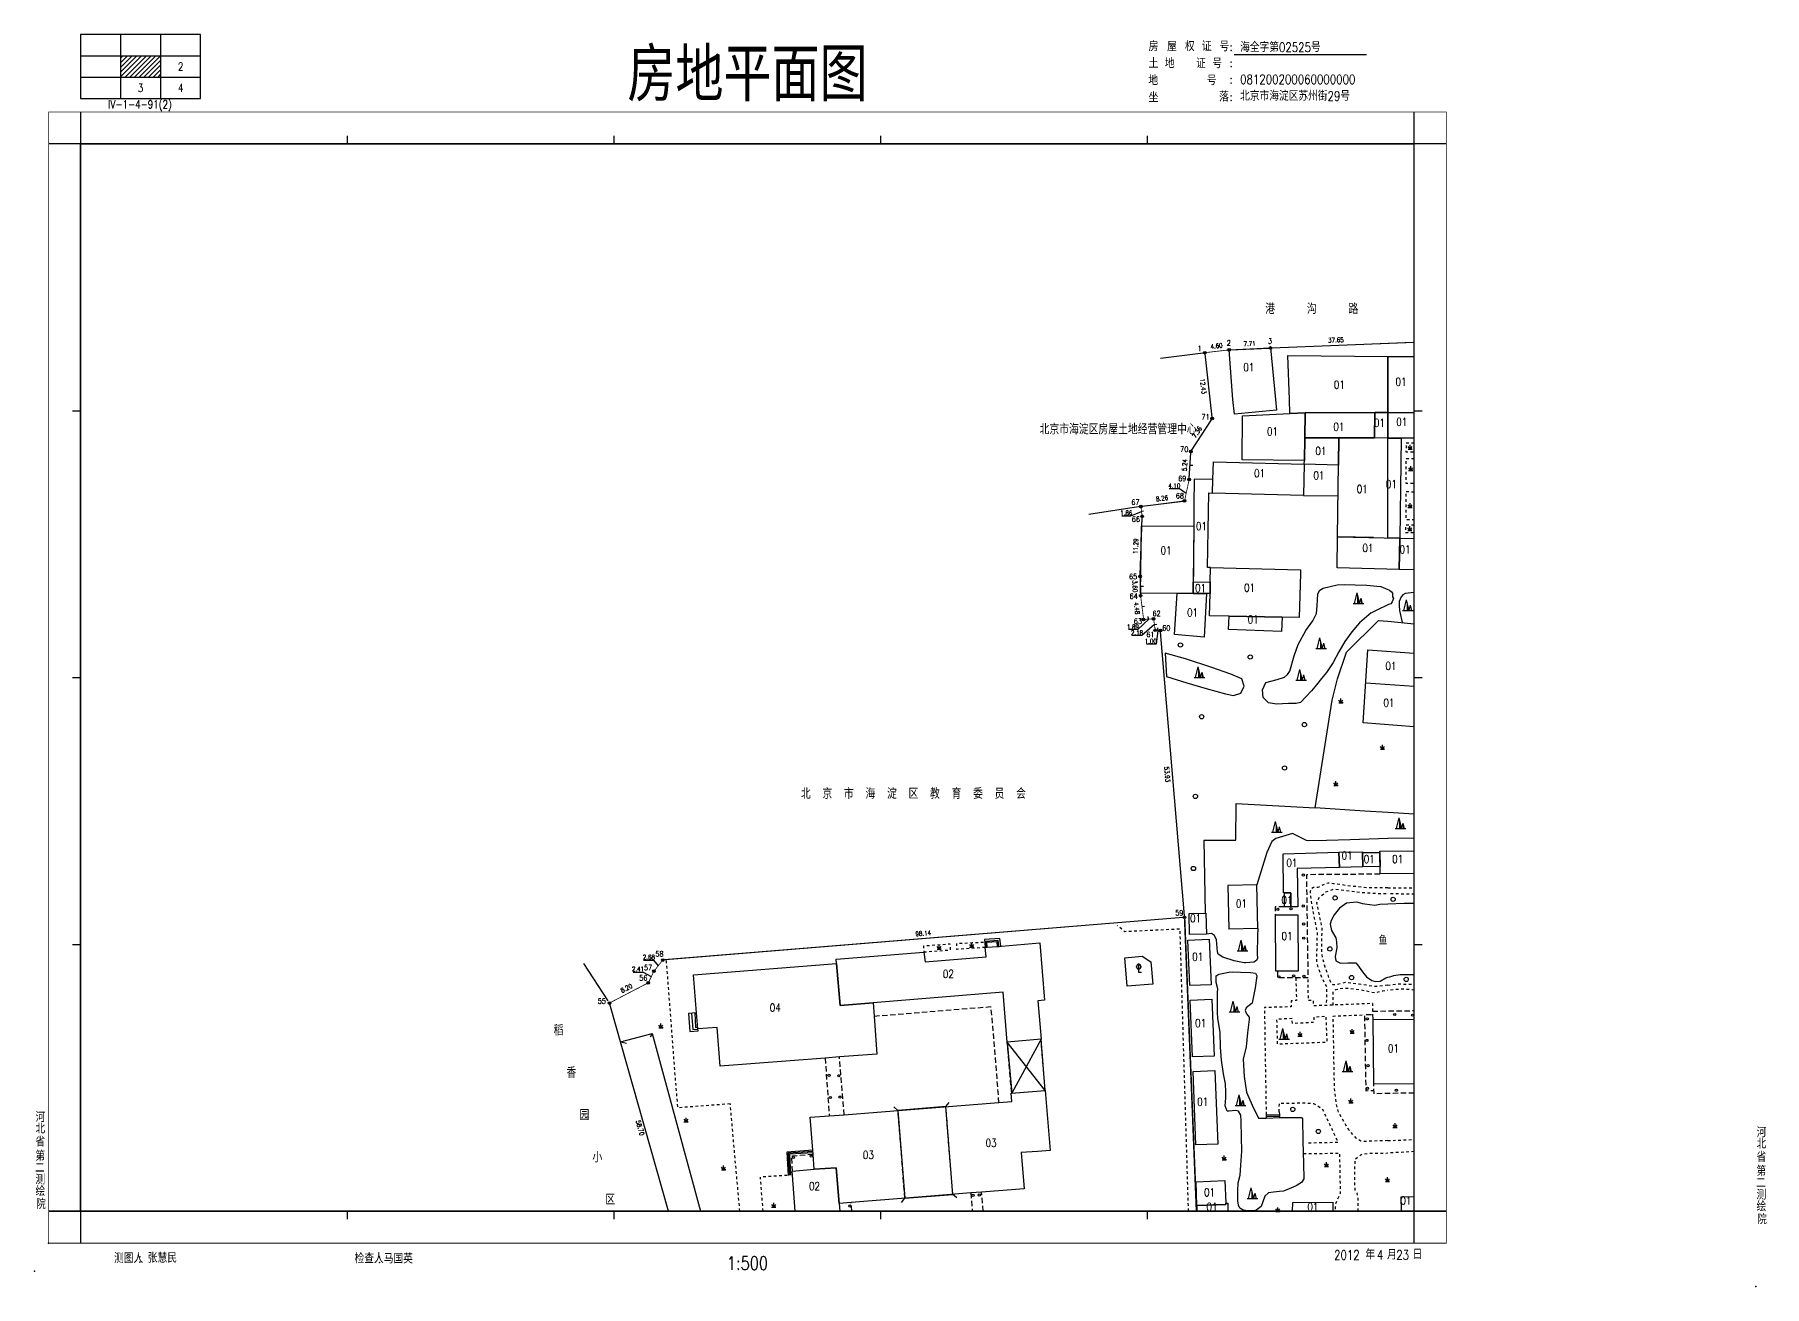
# Model space of a CAD drawing. Extents: x -9390 to -4743, y 24196 to 25839.
# Drawn here: x -7902 to -7254, y 25369 to 25839 of the extents above; entities that cross this region are included whole.
import ezdxf
from ezdxf.enums import TextEntityAlignment as Align

# ---------------------------------------------------------------- set-up
doc = ezdxf.new("R2010")
doc.units = 0
doc.header["$MEASUREMENT"] = 0
for name, pattern in [('X5', [3, 2, -1]), ('X6', [2, 1, -1]), ('X87', [7, 5, -2])]:
    doc.linetypes.add(name, pattern=pattern)
doc.layers.get('0').update_dxf_attribs({"linetype": 'CONTINUOUS'})
for name, color, linetype in [('BOUND', 7, 'CONTINUOUS'), ('DLDW', 14, 'CONTINUOUS'), ('DLSS', 5, 'CONTINUOUS'), ('JMD', 6, 'CONTINUOUS'), ('JZD', 1, 'CONTINUOUS'), ('SXSS', 5, 'CONTINUOUS'), ('TK', 7, 'CONTINUOUS'), ('YZH', 2, 'CONTINUOUS'), ('ZBTZ', 5, 'CONTINUOUS')]:
    doc.layers.add(name, color=color, linetype=linetype)
doc.styles.add('1', font='romand.shx', dxfattribs={"width": 0.8, "bigfont": 'hzfs.shx'})
doc.styles.add('HZ', font='rs', dxfattribs={"width": 0.8, "bigfont": 'hztxt'})
doc.styles.add('KHZ', font='rd.shx', dxfattribs={"width": 0.8, "bigfont": 'khz.shx'})
doc.linetypes.add('X33', pattern='A,2,[150,symbolx.shx,S=1,R=0,X=0,Y=1],1e-11', length=2)
doc.linetypes.add('X4', pattern='A,0,-1e-09,[149,symbolx.shx,S=0.15,R=0,X=0,Y=0],-1.6', length=1.6)
doc.linetypes.add('X71', pattern='A,5,[150,symbolx.shx,S=1,R=0,X=0,Y=1],5', length=10)
doc.linetypes.add('X72', pattern='A,5,[150,symbolx.shx,S=1,R=0,X=0,Y=0],5', length=10)
doc.linetypes.add('X78', pattern='A,5,[150,symbolx.shx,S=1,R=0,X=0,Y=1],5,[149,symbolx.shx,S=0.25,R=0,X=0,Y=0.5],1e-08', length=10)
doc.linetypes.add('X79', pattern='A,5,[150,symbolx.shx,S=1,R=0,X=0,Y=0],5,[149,symbolx.shx,S=0.25,R=0,X=0,Y=-0.5],1e-08', length=10)

# ---------------------------------------------------------------- blocks, each defined once
blk = doc.blocks.new('GC021')
for p, q in [((-2, 0), (2, 0)), ((-1.5, 0), (-0.5, 4)), ((0.5, 0), (-0.5, 4)), ((0.5, 0), (1, 2)), ((1.5, 0), (1, 2))]:
    blk.add_line(p, q)
for points in [[(-0.5, 4), (0.5, 0), (-0.5, 0)], [(1, 2), (1.5, 0), (1, 0)]]:
    blk.add_solid(points)
blk = doc.blocks.new('GC124')
for p, q in [((0, -0.8), (-0.75, 0.2)), ((0, -0.8), (0, 0.8)), ((0, -0.8), (0.75, 0.2)), ((-0.8, -0.8), (0.75, -0.8)), ((0.8, -0.8), (0, -0.8))]:
    blk.add_line(p, q)
blk = doc.blocks.new('GC122')
blk.add_circle((0, 0), 0.8)
blk = doc.blocks.new('GC143')
for q in [(-0.02, 3), (-0.02, 1.4), (0.73, 0), (0.98, 0)]:
    blk.add_line((-0.02, 0), q)
for centre, start, end in [((0.2, 2), 102.68147, 257.31937), ((-0.25, 2), 282.68045, 77.32039)]:
    blk.add_arc(centre, 1.03, start, end)
for p in [(-0.82, 2), (-0.02, 0), (0.78, 2)]:
    blk.add_point(p)
blk = doc.blocks.new('A$C66C8112C')
at = {"linetype": 'CONTINUOUS'}
for p, q in [((12.15, 424.15), (12.15, 0.15)), ((12.15, 424.15), (12.15, 0.15)), ((512.15, 0.15), (512.15, 424.15)), ((512.15, 0.15), (512.15, 424.15)), ((524.15, 412.15), (0.15, 412.15)), ((524.15, 412.15), (0.15, 412.15)), ((524.15, 12.15), (0.15, 12.15)), ((0.15, 12.15), (524.15, 12.15)), ((0.15, 12.15), (524.15, 12.15))]:
    blk.add_line(p, q, dxfattribs=at)
at = {"linetype": 'CONTINUOUS', "const_width": 0.3, "flags": 128}
blk.add_lwpolyline([(0.15, 0.15), (524.15, 0.15), (524.15, 424.15), (0.15, 424.15)], close=True, dxfattribs=at)
at = {"linetype": 'CONTINUOUS', "flags": 128}
for points in [[(112.15, 412.15), (112.15, 415.15)], [(212.15, 412.15), (212.15, 415.15)], [(312.15, 412.15), (312.15, 415.15)], [(412.15, 412.15), (412.15, 415.15)], [(9.15, 312.15), (12.15, 312.15)], [(512.15, 312.15), (515.15, 312.15)], [(9.15, 212.15), (12.15, 212.15)], [(512.15, 212.15), (515.15, 212.15)], [(9.15, 112.15), (12.15, 112.15)], [(512.15, 112.15), (515.15, 112.15)], [(112.15, 9.15), (112.15, 12.15)], [(212.15, 9.15), (212.15, 12.15)], [(312.15, 9.15), (312.15, 12.15)], [(412.15, 9.15), (412.15, 12.15)]]:
    blk.add_lwpolyline(points, dxfattribs=at)

msp = doc.modelspace()

# ---------------------------------------------------------------- linework, layer by layer
at = {"linetype": 'CONTINUOUS', "flags": 128}
for points in [[(-7468.19, 25677.11), (-7469.17, 25677.11)], [(-7487.43, 25659.89), (-7486.65, 25660.02)], [(-7487.9, 25631.87), (-7486.67, 25631.87)], [(-7487.26, 25624.24), (-7486.31, 25624.35)], [(-7484.85, 25619.54), (-7484.89, 25620.44)], [(-7482.6, 25617.52), (-7481.7, 25617.63)], [(-7481.29, 25615.2), (-7481.29, 25616.25)]]:
    msp.add_lwpolyline(points, dxfattribs=at)
at = {"linetype": 'X87', "const_width": 0.6}
msp.add_lwpolyline([(-7466.84, 25397.57), (-7471.28, 25507.21)], dxfattribs=at)
at = {"layer": 'BOUND', "linetype": 'CONTINUOUS', "flags": 128}
for points in [[(-7523.59, 25442.86), (-7525.08, 25462.04), (-7537.8, 25460.95), (-7536.12, 25441.83)], [(-7558.2, 25403.84), (-7560.8, 25436.77), (-7578.74, 25435.36), (-7576.15, 25402.39)]]:
    msp.add_lwpolyline(points, close=True, dxfattribs=at)
at = {"layer": 'DLDW', "linetype": 'X4'}
for p, q in [((-7430.86, 25539.13), (-7437.13, 25537.19)), ((-7425.62, 25536.5), (-7430.86, 25539.13)), ((-7440.43, 25531.97), (-7444.24, 25519.93)), ((-7438.55, 25536.09), (-7440.43, 25531.97)), ((-7437.13, 25537.19), (-7438.55, 25536.09)), ((-7424.84, 25536.34), (-7425.62, 25536.5)), ((-7418.15, 25536.53), (-7424.84, 25536.34)), ((-7409.17, 25536.75), (-7418.15, 25536.53)), ((-7395.16, 25537.19), (-7409.17, 25536.75)), ((-7394.98, 25537.2), (-7395.16, 25537.19)), ((-7385.17, 25537.43), (-7394.98, 25537.2)), ((-7461.22, 25501.68), (-7463.06, 25501.44)), ((-7460.03, 25500.92), (-7461.22, 25501.68)), ((-7459.27, 25499.33), (-7460.03, 25500.92)), ((-7459.15, 25497.76), (-7459.27, 25499.33)), ((-7444.02, 25500.83), (-7444.05, 25494.06)), ((-7443.82, 25503.53), (-7444.02, 25500.83)), ((-7458.99, 25494.75), (-7459.15, 25497.76)), ((-7458.67, 25493.93), (-7458.99, 25494.75)), ((-7456.91, 25492.75), (-7458.67, 25493.93)), ((-7452.7, 25491.38), (-7456.91, 25492.75)), ((-7443.99, 25492.41), (-7444.31, 25491.52)), ((-7444.05, 25494.06), (-7443.99, 25492.41)), ((-7449, 25490.65), (-7452.7, 25491.38)), ((-7448.28, 25490.65), (-7449, 25490.65)), ((-7445.29, 25490.88), (-7448.28, 25490.65)), ((-7444.31, 25491.52), (-7445.29, 25490.88))]:
    msp.add_line(p, q, dxfattribs=at)
at = {"layer": 'DLDW', "linetype": 'X4', "flags": 128}
for points in [[(-7401.3, 25621.89), (-7405.68, 25618.1), (-7408.61, 25614.75), (-7411.28, 25611.08), (-7413.51, 25607.22), (-7415.62, 25603.23), (-7418.11, 25599.5), (-7420.01, 25597.16), (-7421.86, 25594.88), (-7423.77, 25592.54), (-7425.81, 25590.33), (-7427.9, 25588.24), (-7429.43, 25587.87), (-7432.4, 25587.88), (-7436.89, 25587.59), (-7439.8, 25588.04), (-7441.88, 25590.08), (-7442.12, 25593), (-7440.84, 25595.73), (-7436.53, 25596.85), (-7433.81, 25597.66), (-7432.66, 25598.74), (-7431.9, 25600), (-7430.16, 25605.71), (-7428.75, 25609.96), (-7425.81, 25615.27), (-7423.2, 25618.88), (-7421.86, 25621.54), (-7421.53, 25624.52), (-7421.32, 25628.96), (-7420.62, 25630.29), (-7419.28, 25631.05), (-7414.09, 25632.3), (-7411.16, 25632.48), (-7407.38, 25632.39), (-7402.96, 25632.18), (-7399.2, 25631.8), (-7397.71, 25631.65), (-7395.16, 25630.63), (-7394.48, 25630.36), (-7393.73, 25629.72), (-7393.41, 25629.15), (-7393.41, 25628.39), (-7393.29, 25627.82), (-7393.03, 25627.25), (-7393.48, 25625.91), (-7393.92, 25625.15), (-7394.88, 25624.92), (-7395.16, 25624.78), (-7399.24, 25622.84), (-7401.23, 25621.89)], [(-7385.17, 25629.41), (-7388.54, 25629.08), (-7389.42, 25628.64), (-7390.12, 25627.81), (-7390.82, 25626.04), (-7390.89, 25624.58), (-7390.76, 25622.74), (-7389.71, 25618.18)], [(-7464.03, 25536.61), (-7452.07, 25536.64), (-7452, 25550.33), (-7422.34, 25548.74), (-7416.01, 25589.08), (-7414.01, 25597.07), (-7410.6, 25607.15), (-7398.65, 25619.02), (-7395.16, 25618.69), (-7385.17, 25617.75)], [(-7464.03, 25536.61), (-7463.53, 25509.31)], [(-7435.61, 25432.64), (-7427.51, 25432.73), (-7427.07, 25432.22), (-7426.92, 25423.78), (-7426.68, 25415.48), (-7426.54, 25409.75), (-7427.52, 25408.31), (-7429.47, 25407.03), (-7432.13, 25405.9), (-7434.25, 25405.11), (-7435.77, 25404.93), (-7437.96, 25404.66), (-7439.79, 25404.47), (-7441.19, 25403.14), (-7441.96, 25401.06), (-7442.6, 25399.28), (-7444.64, 25397.83), (-7447.42, 25397.72), (-7449.38, 25397.98), (-7450.58, 25398.74), (-7451.08, 25399.76), (-7451.39, 25401.41), (-7451.29, 25405.14), (-7451.15, 25408.18), (-7450.51, 25411.08), (-7450.19, 25414.8), (-7449.89, 25420.09), (-7450.01, 25425.34), (-7450.11, 25431.31), (-7450.21, 25433.6), (-7451.04, 25435.05), (-7451.61, 25435.12), (-7452.39, 25435.25), (-7454.58, 25435.07), (-7455.37, 25435.03), (-7456.09, 25437.11), (-7455.82, 25440.09), (-7455.85, 25442.35), (-7455.97, 25445.34), (-7456.67, 25449.04), (-7457.45, 25454.21), (-7457.88, 25459.08), (-7457.9, 25464.7), (-7458.85, 25469.81), (-7459.01, 25472.07), (-7459.01, 25475.84), (-7458.9, 25479.56), (-7458.79, 25480.92), (-7459.41, 25483.27), (-7459.4, 25485.74), (-7458.41, 25486.4), (-7454.71, 25487.18), (-7453.26, 25487.24), (-7450.28, 25487.16), (-7446.57, 25487.07), (-7444.65, 25486.76), (-7444.2, 25485.72), (-7444.86, 25481.27), (-7445.72, 25476.9), (-7445.97, 25475.47), (-7448.26, 25473.76), (-7448.58, 25472.75), (-7448.14, 25471.48), (-7447.14, 25470.33), (-7447.08, 25469.38), (-7447.67, 25464.37), (-7448.25, 25459.14), (-7449.36, 25454.6), (-7448.95, 25448.06), (-7448.09, 25442.15), (-7446.02, 25437.29), (-7443.58, 25432.42), (-7440.67, 25432.47)]]:
    msp.add_lwpolyline(points, dxfattribs=at)
msp.add_lwpolyline([(-7478.03, 25597.99), (-7470.39, 25595.61), (-7463.25, 25593.48), (-7455.92, 25591.42), (-7453.01, 25590.9), (-7450.22, 25591.77), (-7448.95, 25594.3), (-7449.82, 25597.04), (-7453.92, 25598.83), (-7461.06, 25601.4), (-7470.91, 25604.62), (-7478.56, 25606.75)], close=True, dxfattribs=at)
at = {"layer": 'DLDW', "linetype": 'X4'}
msp.add_lwpolyline([(-7385.17, 25546.42), (-7395.16, 25547), (-7403.66, 25547.51), (-7422.34, 25548.74)], dxfattribs=at)
at = {"layer": 'DLSS', "linetype": 'X6', "flags": 128}
for points in [[(-7385.17, 25685.43), (-7388.23, 25685.45), (-7388.3, 25682.15), (-7385.17, 25682.17)], [(-7385.17, 25679.61), (-7388.3, 25679.61), (-7388.32, 25670.47), (-7385.17, 25670.45)], [(-7385.17, 25667.09), (-7388.39, 25667.17), (-7388.41, 25656.82), (-7385.17, 25656.79)], [(-7385.17, 25654.66), (-7388.42, 25654.66), (-7388.56, 25651.99), (-7385.17, 25651.99)], [(-7395.16, 25518.78), (-7397.61, 25518.8), (-7402.55, 25518.69), (-7408.49, 25519.35), (-7412.48, 25519.88), (-7415.45, 25520.27), (-7417.41, 25520.53), (-7418.36, 25520.28), (-7420.13, 25519.47), (-7421.34, 25518.9), (-7422.98, 25518.85), (-7423.87, 25518.47), (-7424.19, 25517.33), (-7424.08, 25515.55), (-7423.34, 25510.6), (-7422.17, 25504.75), (-7421.61, 25501.96), (-7421.77, 25495.8), (-7421.85, 25491.04), (-7421.23, 25488.88), (-7420.11, 25485.64), (-7418.04, 25481.56), (-7418.19, 25474.68)], [(-7395.16, 25482.31), (-7399.94, 25481.74), (-7400.89, 25481.87), (-7405.82, 25482.65), (-7408.79, 25483.05), (-7411.13, 25483.25), (-7413.98, 25482.5), (-7415.63, 25482.44), (-7416.2, 25482.7), (-7417.07, 25484.86), (-7418.76, 25489.57), (-7419.57, 25492.43), (-7419.87, 25494.46), (-7419.86, 25498.39), (-7419.7, 25503.66), (-7420.69, 25508.3), (-7421.75, 25513.19), (-7421.49, 25514.08), (-7420.6, 25515.34), (-7418.31, 25517.24), (-7415.08, 25518.37), (-7411.09, 25517.84), (-7405.21, 25517.05), (-7399.2, 25516.71), (-7395.16, 25516.57)], [(-7395.16, 25518.78), (-7385.17, 25518.72)], [(-7385.17, 25516.3), (-7385.22, 25516.33), (-7393.35, 25516.51), (-7395.16, 25516.57)], [(-7469.82, 25397.57), (-7472.99, 25503.29), (-7493.67, 25502.31), (-7496.6, 25504.7)], [(-7569.02, 25494.73), (-7559.02, 25495.51), (-7559.14, 25497.67), (-7569.2, 25496.89), (-7569.02, 25494.67)], [(-7546.04, 25496.41), (-7556.68, 25495.69), (-7556.73, 25497.91), (-7550.97, 25498.21), (-7546.25, 25498.43)], [(-7665.67, 25491.47), (-7664.12, 25471.53), (-7662.7, 25452.54), (-7661.39, 25436.41), (-7641.63, 25437.91)], [(-7429.6, 25484.92), (-7429.33, 25476.49), (-7431.29, 25476.42), (-7431.36, 25474.13), (-7438.58, 25473.97), (-7441.36, 25473.92), (-7441.17, 25460.72), (-7440.87, 25443.71), (-7440.73, 25434.82)], [(-7400.68, 25472.54), (-7400.73, 25475.4), (-7406.55, 25475.17), (-7415.08, 25474.84), (-7420.05, 25474.62), (-7422.94, 25474.54), (-7422.93, 25476.57), (-7424.89, 25476.5), (-7424.93, 25483.05), (-7424.92, 25485.09)], [(-7415.59, 25474.82), (-7415.64, 25479.78), (-7414.56, 25480.6), (-7411.65, 25481.28), (-7409.62, 25481.08), (-7405.64, 25480.62), (-7399.82, 25479.45), (-7396.97, 25480.2), (-7395.16, 25480.35)], [(-7395.16, 25482.31), (-7391.43, 25482.76), (-7388.46, 25482.69), (-7385.17, 25482.58)], [(-7385.17, 25480.36), (-7385.93, 25480.53), (-7386.88, 25480.59), (-7389.85, 25480.79), (-7395.16, 25480.35)], [(-7431.02, 25469.75), (-7436.78, 25469.5), (-7436.66, 25464.25), (-7436.55, 25460.25), (-7430.54, 25460.48), (-7422.57, 25460.77), (-7417.82, 25461), (-7418.05, 25466.2), (-7418.22, 25470.58), (-7422.9, 25470.22), (-7422.85, 25468.32), (-7426.9, 25468.08), (-7430.88, 25467.91), (-7431.02, 25469.75)], [(-7395.16, 25424.03), (-7401.29, 25423.8), (-7404.26, 25423.68), (-7405.28, 25423.81), (-7406.92, 25424.9), (-7409.56, 25427.83), (-7410.63, 25429.42), (-7413.64, 25434.7), (-7414.32, 25437.56), (-7415.05, 25443.53), (-7415.22, 25449.5), (-7415.36, 25458.51), (-7415.58, 25470.72), (-7409.86, 25470.93), (-7403.85, 25471.16)], [(-7638.03, 25397.57), (-7641.63, 25437.91)], [(-7435.79, 25434.8), (-7435.77, 25438.1), (-7425.96, 25438.12), (-7422.99, 25437.98), (-7419.71, 25436), (-7417.14, 25430.53), (-7413.76, 25423.34), (-7414.77, 25423.28), (-7419.77, 25423.18), (-7425.78, 25423.01)], [(-7395.16, 25424.03), (-7385.34, 25424.41), (-7385.17, 25424.44)], [(-7426.75, 25419.14), (-7418.84, 25419.24), (-7413.21, 25419.34), (-7413.11, 25412.93), (-7412.96, 25404.23), (-7414.82, 25400.18), (-7414.83, 25397.57)], [(-7406.16, 25397.57), (-7406.16, 25397.67), (-7406.2, 25402.49), (-7406.63, 25404.33), (-7407.39, 25405.41), (-7407.49, 25411.38), (-7407.33, 25417.16), (-7404.79, 25418.99), (-7401.88, 25419.29), (-7397.87, 25419.31), (-7395.16, 25419.38)], [(-7385.17, 25419.9), (-7388.96, 25419.65), (-7395.16, 25419.38)], [(-7620.31, 25410.96), (-7630.29, 25410.37)], [(-7629.31, 25397.57), (-7630.29, 25410.37)]]:
    msp.add_lwpolyline(points, dxfattribs=at)
at = {"layer": 'JMD', "linetype": 'CONTINUOUS'}
for p, q in [((-7413.64, 25677.68), (-7413.51, 25687.39)), ((-7413.51, 25687.39), (-7400.04, 25687.39)), ((-7414.01, 25650.32), (-7413.64, 25677.68)), ((-7400.47, 25650.01), (-7414.01, 25650.32)), ((-7404.4, 25580.59), (-7402.55, 25608)), ((-7402.55, 25608), (-7385.17, 25606.77)), ((-7403.38, 25595.62), (-7385.17, 25594.33)), ((-7385.17, 25579.07), (-7404.4, 25580.59)), ((-7444.24, 25519.93), (-7455.13, 25519.65)), ((-7455.13, 25519.65), (-7454.71, 25503.25)), ((-7443.82, 25503.53), (-7444.24, 25519.93)), ((-7469.6, 25509.15), (-7463.28, 25509.32)), ((-7469.39, 25501.28), (-7469.6, 25509.15)), ((-7463.28, 25509.32), (-7463.06, 25501.44)), ((-7437.27, 25508.63), (-7436.64, 25508.62)), ((-7437.06, 25487.55), (-7437.27, 25508.63)), ((-7436.64, 25508.62), (-7428.85, 25508.65)), ((-7428.85, 25508.65), (-7428.7, 25487.58)), ((-7463.06, 25501.44), (-7469.39, 25501.28)), ((-7443.82, 25503.53), (-7454.71, 25503.25)), ((-7436.42, 25487.55), (-7437.06, 25487.55)), ((-7428.7, 25487.58), (-7436.42, 25487.55)), ((-7682.77, 25461.07), (-7680.5, 25460.51)), ((-7670.87, 25464.19), (-7671.67, 25462.81))]:
    msp.add_line(p, q, dxfattribs=at)
for points in [[(-7437.23, 25701.78), (-7436.81, 25697.78), (-7452.63, 25696.33), (-7453.17, 25701.78), (-7454.53, 25720.4), (-7454.53, 25720.4), (-7439.14, 25721.1)], [(-7426.06, 25696.84), (-7431.79, 25696.56), (-7431.99, 25701.78), (-7432.61, 25718.31), (-7395.16, 25717.96), (-7395.16, 25701.78), (-7395.16, 25696.88), (-7399.99, 25696.91)], [(-7449.74, 25679.24), (-7449.54, 25695.68), (-7431.79, 25696.56), (-7426.06, 25696.84), (-7426.23, 25687.38), (-7426.4, 25678.88)], [(-7426.06, 25696.84), (-7399.99, 25696.91), (-7400.04, 25687.39), (-7413.51, 25687.39), (-7426.23, 25687.38)], [(-7400.04, 25687.39), (-7399.99, 25696.91), (-7395.16, 25696.88), (-7395.16, 25687.35)], [(-7426.47, 25677.55), (-7426.4, 25678.88), (-7426.23, 25687.38), (-7413.51, 25687.39), (-7413.65, 25677.24)], [(-7395.16, 25649.88), (-7395.16, 25687.35), (-7390.06, 25687.31), (-7390.65, 25649.78)], [(-7460.81, 25666.75), (-7460.66, 25671.8), (-7460.5, 25678.4), (-7426.47, 25677.55), (-7426.71, 25665.87)], [(-7462.2, 25666.79), (-7460.81, 25666.75), (-7460.66, 25671.8), (-7467.68, 25671.89), (-7467.79, 25662.24), (-7467.89, 25654.5), (-7468.05, 25633.3), (-7461.67, 25633.4), (-7461.58, 25638.79), (-7462.72, 25638.86)], [(-7414.12, 25638.65), (-7414.12, 25638.65), (-7414.01, 25650.32), (-7390.65, 25649.78), (-7390.8, 25638.1)], [(-7461.98, 25620.77), (-7461.75, 25629.02), (-7461.67, 25633.4), (-7461.58, 25638.79), (-7427.79, 25638.01), (-7427.86, 25636.61), (-7428.32, 25620.05), (-7434.71, 25620.2), (-7454.58, 25620.61)], [(-7474.13, 25629.15), (-7468.08, 25629.11), (-7463.06, 25629.04), (-7463.98, 25612.69), (-7475.13, 25613.76)], [(-7468.05, 25633.3), (-7461.67, 25633.4), (-7461.75, 25629.02), (-7468.08, 25629.11)], [(-7454.86, 25615.53), (-7454.58, 25620.61), (-7434.71, 25620.2), (-7434.93, 25614.81)], [(-7434.31, 25531.53), (-7413.43, 25532.13), (-7413.2, 25526.36), (-7429.15, 25526.04), (-7428.9, 25511.64), (-7431.5, 25511.63), (-7431.52, 25516.94), (-7433.88, 25516.93), (-7434.26, 25516.93)], [(-7413.43, 25532.13), (-7404.57, 25532.28), (-7404.56, 25531.97), (-7404.47, 25526.57), (-7413.2, 25526.36)], [(-7404.56, 25531.97), (-7398.05, 25532), (-7397.99, 25526.74), (-7404.47, 25526.57)], [(-7433.9, 25511.62), (-7433.88, 25516.93), (-7431.52, 25516.94), (-7431.5, 25511.63)], [(-7470.09, 25499.18), (-7462.12, 25499.53), (-7461.38, 25482.45), (-7469.35, 25482.11)], [(-7601.94, 25492.08), (-7569.02, 25494.67), (-7568.6, 25490.98), (-7545.74, 25492.85), (-7546.04, 25496.41), (-7545.28, 25496.47), (-7541.55, 25496.77), (-7540.79, 25496.83), (-7539.9, 25496.89), (-7525.6, 25498.09), (-7523.8, 25476.63), (-7526.27, 25476.39), (-7525.08, 25462.04), (-7537.8, 25460.95), (-7539.29, 25479.68), (-7588.1, 25475.71), (-7600.44, 25474.68), (-7601.82, 25490.43)], [(-7655.44, 25486.16), (-7601.82, 25490.43), (-7600.44, 25474.68), (-7588.1, 25475.71), (-7587.68, 25470.69), (-7586.61, 25456.4), (-7588.41, 25456.27), (-7600.67, 25455.38), (-7606.05, 25454.96), (-7645.36, 25451.96), (-7646.55, 25466.37), (-7653.77, 25465.96), (-7654.25, 25471.93)], [(-7469.19, 25476.71), (-7461.09, 25477.06), (-7460.24, 25455.72), (-7468.28, 25455.38)], [(-7468.05, 25449.92), (-7459.95, 25450.26), (-7458.88, 25422.71), (-7467.05, 25422.49)], [(-7611.66, 25432.76), (-7604.51, 25433.3), (-7598.94, 25433.72), (-7586.56, 25434.71), (-7540.95, 25438.36), (-7536.01, 25438.72), (-7536.25, 25441.77), (-7523.59, 25442.86), (-7521.67, 25420.31), (-7526.42, 25419.95), (-7532.56, 25419.54), (-7531.49, 25405.95), (-7547.38, 25404.68), (-7551.43, 25404.38), (-7560.42, 25403.66), (-7574.35, 25402.54), (-7596.32, 25400.77), (-7600.81, 25400.4), (-7601.95, 25413.87), (-7610.18, 25413.27), (-7610.53, 25418.79), (-7610.59, 25419.49), (-7610.65, 25419.94), (-7610.71, 25420.44)], [(-7466.91, 25408.53), (-7456.23, 25409.12), (-7455.83, 25400.58), (-7455.83, 25400.1), (-7466.65, 25399.64)]]:
    msp.add_lwpolyline(points, close=True, dxfattribs=at)
for points in [[(-7385.17, 25696.83), (-7395.16, 25696.88), (-7395.16, 25701.78), (-7395.16, 25717.96), (-7385.17, 25717.87)], [(-7395.16, 25687.35), (-7395.16, 25696.88), (-7385.17, 25696.83)], [(-7385.17, 25687.27), (-7390.06, 25687.31), (-7395.16, 25687.35)], [(-7390.8, 25638.1), (-7390.65, 25649.78), (-7385.17, 25649.74)], [(-7385.17, 25638), (-7390.8, 25638.1)], [(-7397.97, 25524.04), (-7398.05, 25532.51), (-7385.17, 25532.69)], [(-7385.17, 25524.19), (-7397.97, 25524.04)], [(-7400.37, 25445.11), (-7400.63, 25469.43), (-7385.17, 25469.52)], [(-7385.17, 25445.25), (-7400.37, 25445.11)], [(-7617.27, 25397.57), (-7618.29, 25411.12), (-7618.41, 25412.54), (-7610.18, 25413.27), (-7601.95, 25413.87), (-7600.81, 25400.4), (-7600.57, 25397.57)], [(-7389.93, 25397.57), (-7390.08, 25402.9), (-7385.17, 25403.08)], [(-7466.65, 25399.64), (-7455.83, 25400.1), (-7455.83, 25400.58), (-7455.13, 25400.6), (-7455.03, 25397.57)], [(-7466.57, 25397.57), (-7466.64, 25399.52), (-7466.65, 25399.64)], [(-7430.78, 25397.57), (-7430.76, 25400.88), (-7415.7, 25400.94), (-7415.69, 25397.57)]]:
    msp.add_lwpolyline(points, dxfattribs=at)
at = {"layer": 'JMD', "linetype": 'CONTINUOUS', "flags": 128}
for points in [[(-7426.71, 25665.87), (-7413.8, 25665.7)], [(-7682.77, 25461.07), (-7670.87, 25464.19), (-7652.78, 25397.57)], [(-7664.74, 25397.57), (-7682.77, 25461.07)]]:
    msp.add_lwpolyline(points, dxfattribs=at)
msp.add_lwpolyline([(-7487.43, 25654.29), (-7467.89, 25654.5), (-7468.08, 25629.11), (-7487.87, 25629.25)], close=True, dxfattribs=at)
at = {"layer": 'JZD', "linetype": 'CONTINUOUS', "flags": 128}
for points in [[(-7464.29, 25719.21), (-7480.29, 25717.15)], [(-7477.11, 25668.41), (-7473.2, 25668.41), (-7470.76, 25666.69)], [(-7488.61, 25661.6), (-7507.2, 25658.71)], [(-7494.82, 25658.21), (-7491.44, 25658.21), (-7487.45, 25659.83)], [(-7484.73, 25619.47), (-7488.8, 25615.56), (-7492.28, 25615.56)], [(-7482.63, 25617.42), (-7487.26, 25613.35), (-7491.11, 25613.35)], [(-7481.31, 25615.2), (-7481.98, 25610.09), (-7485.57, 25610.09)], [(-7687.44, 25476.38), (-7696.54, 25490.35)], [(-7678.05, 25487.17), (-7674.29, 25487.17), (-7671.21, 25485.48)], [(-7674.19, 25491.66), (-7670.43, 25491.66), (-7668.6, 25489.55)]]:
    msp.add_lwpolyline(points, dxfattribs=at)
at = {"layer": 'JZD', "linetype": 'X87', "const_width": 0.3, "flags": 128}
for points in [[(-7463.17, 25719.41), (-7455.03, 25720.34)], [(-7471.19, 25664.3), (-7469.68, 25671.35)], [(-7686.45, 25475.82), (-7672.79, 25482.94)]]:
    msp.add_lwpolyline(points, dxfattribs=at)
at = {"layer": 'JZD', "linetype": 'CONTINUOUS', "const_width": 0.3, "flags": 128}
for points in [[(-7454.03, 25720.42), (-7439.64, 25721.08)], [(-7438.64, 25721.12), (-7385.17, 25723.28)], [(-7460.98, 25695.15), (-7463.62, 25718.86)], [(-7468.69, 25682.73), (-7461.2, 25694.23)], [(-7469.55, 25672.34), (-7468.99, 25681.81)], [(-7487.27, 25658.52), (-7487.61, 25661.21)], [(-7487.18, 25661.77), (-7471.79, 25663.75)], [(-7487.98, 25635.95), (-7487.22, 25657.52)], [(-7487.79, 25628.76), (-7487.99, 25634.95)], [(-7486.72, 25619.86), (-7487.71, 25627.76)], [(-7483.39, 25619.57), (-7486.16, 25619.39)], [(-7482.38, 25615.78), (-7482.82, 25619.1)], [(-7480.82, 25615.22), (-7481.82, 25615.26)], [(-7471.34, 25508.21), (-7480.28, 25614.7)], [(-7666.42, 25491.75), (-7471.8, 25507.67)], [(-7672.12, 25483.62), (-7670.44, 25487.04)], [(-7669.91, 25487.89), (-7667.23, 25491.32)], [(-7664.74, 25397.57), (-7686.75, 25475.1)]]:
    msp.add_lwpolyline(points, dxfattribs=at)
at = {"layer": 'JZD', "linetype": 'X72', "flags": 128}
for points in [[(-7454.03, 25720.42), (-7439.64, 25721.08)], [(-7438.64, 25721.12), (-7385.17, 25723.28)], [(-7460.98, 25695.15), (-7463.62, 25718.86)], [(-7468.69, 25682.73), (-7461.2, 25694.23)], [(-7487.98, 25635.95), (-7487.22, 25657.52)], [(-7664.74, 25397.57), (-7686.75, 25475.1)]]:
    msp.add_lwpolyline(points, dxfattribs=at)
at = {"layer": 'JZD', "linetype": 'X71', "flags": 128}
for points in [[(-7469.55, 25672.34), (-7468.99, 25681.81)], [(-7487.18, 25661.77), (-7471.79, 25663.75)], [(-7487.99, 25634.95), (-7487.79, 25628.76)], [(-7487.99, 25634.95), (-7487.79, 25628.76)]]:
    msp.add_lwpolyline(points, dxfattribs=at)
at = {"layer": 'JZD', "linetype": 'X79', "flags": 128}
msp.add_lwpolyline([(-7471.34, 25508.21), (-7480.28, 25614.7)], dxfattribs=at)
at = {"layer": 'JZD', "linetype": 'X78', "flags": 128}
msp.add_lwpolyline([(-7471.8, 25507.67), (-7666.42, 25491.75)], dxfattribs=at)
msp.add_lwpolyline([(-7471.8, 25507.67), (-7666.42, 25491.75)], dxfattribs=at)
at = {"layer": 'JZD', "linetype": 'CONTINUOUS'}
for centre, radius in [((-7463.67, 25719.35), 0.5), ((-7463.67, 25719.35), 0.5), ((-7463.67, 25719.35), 0.4), ((-7463.67, 25719.35), 0.4), ((-7463.67, 25719.35), 0.4), ((-7454.53, 25720.4), 0.5), ((-7454.53, 25720.4), 0.4), ((-7454.53, 25720.4), 0.4), ((-7454.53, 25720.4), 0.4), ((-7439.14, 25721.1), 0.5), ((-7439.14, 25721.1), 0.4), ((-7460.93, 25694.65), 0.5), ((-7460.93, 25694.65), 0.4), ((-7460.93, 25694.65), 0.4), ((-7468.96, 25682.31), 0.5), ((-7468.96, 25682.31), 0.4), ((-7468.96, 25682.31), 0.4), ((-7469.58, 25671.84), 0.5), ((-7469.58, 25671.84), 0.4), ((-7469.58, 25671.84), 0.4), ((-7487.67, 25661.71), 0.5), ((-7487.67, 25661.71), 0.5), ((-7487.67, 25661.71), 0.5), ((-7471.3, 25663.81), 0.5), ((-7471.3, 25663.81), 0.4), ((-7471.3, 25663.81), 0.4), ((-7487.2, 25658.02), 0.5), ((-7487.2, 25658.02), 0.5), ((-7487.2, 25658.02), 0.5), ((-7488, 25635.45), 0.5), ((-7488, 25635.45), 0.5), ((-7488, 25635.45), 0.5), ((-7487.77, 25628.26), 0.5), ((-7487.77, 25628.26), 0.5), ((-7487.77, 25628.26), 0.5), ((-7486.66, 25619.36), 0.5), ((-7486.66, 25619.36), 0.5), ((-7486.66, 25619.36), 0.5), ((-7482.89, 25619.6), 0.5), ((-7482.89, 25619.6), 0.5), ((-7482.89, 25619.6), 0.5), ((-7482.32, 25615.28), 0.5), ((-7482.32, 25615.28), 0.5), ((-7482.32, 25615.28), 0.5), ((-7480.32, 25615.19), 0.5), ((-7480.32, 25615.19), 0.5), ((-7480.32, 25615.19), 0.5), ((-7471.3, 25507.71), 0.5), ((-7471.3, 25507.71), 0.5), ((-7471.3, 25507.71), 0.5), ((-7666.92, 25491.71), 0.5), ((-7666.92, 25491.71), 0.5), ((-7666.92, 25491.71), 0.5), ((-7670.21, 25487.49), 0.5), ((-7670.21, 25487.49), 0.5), ((-7670.21, 25487.49), 0.5), ((-7672.34, 25483.17), 0.5), ((-7672.34, 25483.17), 0.5), ((-7672.34, 25483.17), 0.5), ((-7686.89, 25475.58), 0.5), ((-7686.89, 25475.58), 0.5), ((-7686.89, 25475.58), 0.5), ((-7686.89, 25475.58), 0.4), ((-7686.89, 25475.58), 0.4), ((-7686.89, 25475.58), 0.4)]:
    msp.add_circle(centre, radius, dxfattribs=at)
at = {"layer": 'JZD', "color": 7, "linetype": 'CONTINUOUS'}
for p in [(-7463.67, 25719.35), (-7463.67, 25719.35), (-7463.67, 25719.35), (-7487.67, 25661.71), (-7487.67, 25661.71), (-7487.67, 25661.71), (-7487.67, 25661.71), (-7487.67, 25661.71), (-7487.67, 25661.71)]:
    msp.add_point(p, dxfattribs=at)
at = {"layer": 'JZD', "linetype": 'CONTINUOUS'}
for p in [(-7454.53, 25720.4), (-7454.53, 25720.4), (-7454.53, 25720.4), (-7439.14, 25721.1), (-7439.14, 25721.1), (-7460.93, 25694.65), (-7460.93, 25694.65), (-7460.93, 25694.65), (-7468.96, 25682.31), (-7468.96, 25682.31), (-7468.96, 25682.31), (-7469.58, 25671.84), (-7469.58, 25671.84), (-7469.58, 25671.84), (-7471.3, 25663.81), (-7471.3, 25663.81), (-7471.3, 25663.81), (-7487.2, 25658.02), (-7487.2, 25658.02), (-7487.2, 25658.02), (-7487.2, 25658.02), (-7487.2, 25658.02), (-7487.2, 25658.02), (-7488, 25635.45), (-7488, 25635.45), (-7488, 25635.45), (-7488, 25635.45), (-7488, 25635.45), (-7488, 25635.45), (-7487.77, 25628.26), (-7487.77, 25628.26), (-7487.77, 25628.26), (-7487.77, 25628.26), (-7487.77, 25628.26), (-7487.77, 25628.26), (-7486.66, 25619.36), (-7486.66, 25619.36), (-7486.66, 25619.36), (-7486.66, 25619.36), (-7486.66, 25619.36), (-7486.66, 25619.36), (-7482.89, 25619.6), (-7482.89, 25619.6), (-7482.89, 25619.6), (-7482.89, 25619.6), (-7482.89, 25619.6), (-7482.89, 25619.6), (-7482.32, 25615.28), (-7482.32, 25615.28), (-7482.32, 25615.28), (-7482.32, 25615.28), (-7482.32, 25615.28), (-7482.32, 25615.28), (-7480.32, 25615.19), (-7480.32, 25615.19), (-7480.32, 25615.19), (-7480.32, 25615.19), (-7480.32, 25615.19), (-7480.32, 25615.19), (-7471.3, 25507.71), (-7471.3, 25507.71), (-7471.3, 25507.71), (-7471.3, 25507.71), (-7471.3, 25507.71), (-7471.3, 25507.71), (-7670.21, 25487.49), (-7670.21, 25487.49), (-7670.21, 25487.49), (-7670.21, 25487.49), (-7670.21, 25487.49), (-7670.21, 25487.49), (-7666.92, 25491.71), (-7666.92, 25491.71), (-7666.92, 25491.71), (-7666.92, 25491.71), (-7666.92, 25491.71), (-7666.92, 25491.71), (-7672.34, 25483.17), (-7672.34, 25483.17), (-7672.34, 25483.17), (-7672.34, 25483.17), (-7672.34, 25483.17), (-7672.34, 25483.17), (-7686.89, 25475.58), (-7686.89, 25475.58), (-7686.89, 25475.58), (-7686.89, 25475.58), (-7686.89, 25475.58), (-7686.89, 25475.58), (-7686.89, 25475.58)]:
    msp.add_point(p, dxfattribs=at)
at = {"layer": 'SXSS', "linetype": 'X33', "flags": 128}
msp.add_lwpolyline([(-7385.17, 25512.87), (-7385.61, 25512.91), (-7389.03, 25512.85), (-7395.16, 25512.62), (-7398.13, 25512.5), (-7399.92, 25512.14), (-7403.66, 25512.67), (-7404.45, 25512.79), (-7406.74, 25513.39), (-7410.65, 25512.99), (-7413.2, 25511.11), (-7415.19, 25508.65), (-7416.39, 25506.57), (-7416.7, 25505.09), (-7416.19, 25502.8), (-7414.62, 25500.04), (-7414.36, 25498.5), (-7414.23, 25496.21), (-7414.84, 25492.98), (-7414.64, 25491.45), (-7412.87, 25490.49), (-7410.07, 25490.71), (-7407.11, 25490.66), (-7406.5, 25489.85), (-7404.57, 25487.3), (-7403.12, 25485.38), (-7401.09, 25484.07), (-7399.55, 25483.68), (-7398.03, 25483.83), (-7395.9, 25485.03), (-7395.16, 25485.22), (-7394.29, 25485.45), (-7392.82, 25485.93), (-7390.47, 25486.31), (-7388, 25486.31), (-7385.66, 25486.24), (-7385.17, 25486.17)], dxfattribs=at)
at = {"layer": 'TK', "linetype": 'CONTINUOUS'}
for p, q in [((-7870.17, 25838.57), (-7870.17, 25814.57)), ((-7855.17, 25838.57), (-7855.17, 25814.57)), ((-7885.17, 25830.57), (-7840.17, 25830.57)), ((-7870.17, 25822.69), (-7862.29, 25830.57)), ((-7870.17, 25824.46), (-7864.06, 25830.57)), ((-7870.17, 25826.22), (-7865.83, 25830.57)), ((-7870.17, 25827.99), (-7867.59, 25830.57)), ((-7870.17, 25829.76), (-7869.36, 25830.57)), ((-7868.52, 25822.57), (-7860.52, 25830.57)), ((-7866.76, 25822.57), (-7858.76, 25830.57)), ((-7864.99, 25822.57), (-7856.99, 25830.57)), ((-7863.22, 25822.57), (-7855.22, 25830.57)), ((-7452.69, 25831.06), (-7403.05, 25831.06)), ((-7861.45, 25822.57), (-7855.17, 25828.85)), ((-7859.68, 25822.57), (-7855.17, 25827.08)), ((-7857.92, 25822.57), (-7855.17, 25825.31)), ((-7856.15, 25822.57), (-7855.17, 25823.55)), ((-7885.17, 25822.57), (-7840.17, 25822.57)), ((-7885.17, 25797.57), (-7385.17, 25797.57)), ((-7885.17, 25397.57), (-7885.17, 25797.57)), ((-7385.17, 25397.57), (-7385.17, 25797.57)), ((-7885.17, 25397.57), (-7385.17, 25397.57))]:
    msp.add_line(p, q, dxfattribs=at)
at = {"layer": 'TK', "linetype": 'CONTINUOUS', "flags": 128}
msp.add_lwpolyline([(-7885.17, 25814.57), (-7840.17, 25814.57), (-7840.17, 25838.57), (-7885.17, 25838.57)], close=True, dxfattribs=at)
at = {"layer": 'TK', "linetype": 'CONTINUOUS'}
for p in [(-7897.17, 25385.57), (-7902.42, 25375.07), (-7257.2, 25369.37)]:
    msp.add_point(p, dxfattribs=at)
at = {"layer": 'YZH', "linetype": 'X5'}
for p, q in [((-7536.12, 25441.83), (-7537.8, 25460.95)), ((-7523.59, 25442.86), (-7525.08, 25462.04)), ((-7578.74, 25435.36), (-7580.26, 25436.66)), ((-7576.15, 25402.39), (-7578.74, 25435.36)), ((-7560.8, 25436.77), (-7559.5, 25438.29)), ((-7558.2, 25403.84), (-7560.8, 25436.77)), ((-7577.45, 25400.87), (-7576.15, 25402.39)), ((-7556.68, 25402.54), (-7558.2, 25403.84))]:
    msp.add_line(p, q, dxfattribs=at)
at = {"layer": 'YZH', "linetype": 'CONTINUOUS'}
for p, q in [((-7523.59, 25442.86), (-7537.8, 25460.95)), ((-7525.08, 25462.04), (-7536.12, 25441.83))]:
    msp.add_line(p, q, dxfattribs=at)
at = {"layer": 'YZH', "linetype": 'X5', "flags": 128}
for points in [[(-7436.42, 25487.55), (-7436.43, 25485.14), (-7424.92, 25485.09), (-7425.21, 25503.37), (-7425.49, 25523.81), (-7414.99, 25523.89), (-7397.97, 25524)], [(-7433.9, 25511.62), (-7437.32, 25511.61), (-7437.27, 25508.63)], [(-7587.68, 25470.69), (-7554.95, 25473.34), (-7544, 25474.24), (-7542.92, 25462.49), (-7541, 25438.36)], [(-7400.63, 25469.43), (-7400.68, 25472.54), (-7395.16, 25472.61), (-7385.17, 25472.73)], [(-7401.2, 25471.17), (-7403.85, 25471.16), (-7403.6, 25456.11), (-7403.35, 25442.72), (-7400.33, 25442.83)], [(-7606.05, 25454.96), (-7604.51, 25433.3)], [(-7598.94, 25433.72), (-7600.67, 25455.38)], [(-7385.17, 25441.84), (-7387.34, 25441.81), (-7395.16, 25441.66), (-7400.26, 25441.56), (-7400.37, 25445.05)], [(-7610.53, 25418.79), (-7618.67, 25418.22), (-7618.41, 25412.54)], [(-7551.43, 25404.38), (-7550.91, 25397.57)], [(-7546.82, 25397.57), (-7547.38, 25404.68)], [(-7596.06, 25397.57), (-7596.32, 25400.77)]]:
    msp.add_lwpolyline(points, dxfattribs=at)
at = {"layer": 'YZH', "linetype": 'CONTINUOUS', "flags": 128}
for points in [[(-7540.23, 25496.87), (-7540.52, 25499.81), (-7546.31, 25499.36), (-7546.04, 25496.41)], [(-7545.66, 25496.44), (-7545.84, 25498.82), (-7541.28, 25499.15), (-7541.07, 25496.81)], [(-7545.28, 25496.47), (-7545.41, 25498.4), (-7541.7, 25498.68), (-7541.55, 25496.77)], [(-7654.25, 25471.93), (-7657.28, 25471.68), (-7656.81, 25464.96), (-7653.71, 25465.13), (-7653.77, 25465.96)], [(-7656.16, 25471.77), (-7655.67, 25465.71), (-7653.76, 25465.83)], [(-7654.95, 25471.87), (-7654.59, 25466.47), (-7653.82, 25466.56)], [(-7440.73, 25434.82), (-7440.73, 25433.68), (-7440.73, 25433.17), (-7440.73, 25432.47)], [(-7435.79, 25434.8), (-7435.73, 25433.78), (-7435.68, 25432.64)], [(-7440.73, 25433.68), (-7435.73, 25433.78)], [(-7440.73, 25433.17), (-7435.7, 25433.15)], [(-7440.67, 25432.47), (-7435.61, 25432.64)], [(-7610.71, 25420.44), (-7620.46, 25419.72), (-7619.92, 25411)], [(-7610.65, 25419.94), (-7619.96, 25419.28), (-7619.42, 25411.04)], [(-7610.59, 25419.49), (-7619.45, 25418.96), (-7619.09, 25411.07)]]:
    msp.add_lwpolyline(points, dxfattribs=at)
at = {"layer": 'YZH', "linetype": 'CONTINUOUS'}
for centre in [(-7426.76, 25523.56), (-7426.81, 25511.94), (-7436.31, 25510.72), (-7431.38, 25510.88), (-7426.66, 25505.21), (-7426.62, 25499.88), (-7435.93, 25485.39), (-7430.42, 25485.74), (-7426.56, 25485.6), (-7402.78, 25469.63), (-7392.53, 25471.27), (-7385.88, 25471.01), (-7402.94, 25461.57), (-7604.62, 25448.48), (-7600.89, 25448.33), (-7402.55, 25452.11), (-7604.1, 25440.16), (-7600.49, 25440.33), (-7402.71, 25443.6), (-7391.89, 25442.89), (-7617.94, 25417.66), (-7611.23, 25418.22), (-7550.61, 25403.49), (-7548.27, 25403.61), (-7596.77, 25399.5)]:
    msp.add_circle(centre, 0.4, dxfattribs=at)
at = {"layer": 'ZBTZ', "linetype": 'CONTINUOUS', "flags": 128}
msp.add_lwpolyline([(-7487.19, 25493.11), (-7483.89, 25491.01), (-7483.15, 25482.69), (-7492.86, 25481.94), (-7493.67, 25492.49), (-7487.19, 25493.11)], dxfattribs=at)

# ---------------------------------------------------------------- block references
at = {"layer": 'DLDW', "linetype": 'CONTINUOUS'}
for p in [(-7406.1, 25625.33), (-7387.6, 25622.75), (-7420.08, 25608.45), (-7465.75, 25597.59), (-7427.55, 25596.62), (-7390.37, 25541), (-7436.71, 25539.61), (-7449.59, 25495.12), (-7452.57, 25472.31), (-7433.97, 25462.02), (-7410.24, 25449.86), (-7450.36, 25437.14), (-7445.81, 25402.28)]:
    msp.add_blockref('GC021', p, dxfattribs=at)
at = {"layer": 'TK', "linetype": 'CONTINUOUS'}
msp.add_blockref('A$C66C8112C', (-7897.32, 25385.42), dxfattribs=at)
at = {"layer": 'ZBTZ', "linetype": 'CONTINUOUS'}
for name, p in [('GC124', (-7386.73, 25684.02)), ('GC124', (-7386.53, 25676)), ('GC124', (-7386.74, 25662.13)), ('GC124', (-7386.84, 25653.5)), ('GC122', (-7472.84, 25609.79)), ('GC122', (-7446.67, 25605.29)), ('GC124', (-7412.67, 25588.9)), ('GC122', (-7464.9, 25582.87)), ('GC122', (-7426.37, 25579.94)), ('GC124', (-7397.1, 25571.59)), ('GC122', (-7433.83, 25563.68)), ('GC124', (-7414.57, 25557.96)), ('GC122', (-7467.24, 25553.03)), ('GC122', (-7467.98, 25526.01)), ('GC122', (-7414.85, 25514.97)), ('GC122', (-7393.11, 25514.46)), ('GC124', (-7563.31, 25496.53)), ('GC124', (-7551.1, 25497.33)), ('GC122', (-7416.84, 25495.88)), ('GC143', (-7488.44, 25487.21)), ('GC122', (-7408.69, 25485.11)), ('GC122', (-7388.22, 25484.44)), ('GC124', (-7667.63, 25467.08)), ('GC124', (-7428, 25464.02)), ('GC124', (-7408.46, 25465.03)), ('GC122', (-7430.72, 25435.69)), ('GC124', (-7408.91, 25438.99)), ('GC124', (-7658.21, 25431.8)), ('GC122', (-7421.16, 25427.44)), ('GC124', (-7392.38, 25429.77)), ('GC124', (-7644.12, 25413.83)), ('GC124', (-7456.44, 25417.58)), ('GC124', (-7418.08, 25415.14)), ('GC124', (-7395.22, 25409.47)), ('GC124', (-7625.33, 25399.91)), ('GC124', (-7436.31, 25398.2))]:
    msp.add_blockref(name, p, dxfattribs=at)

# ---------------------------------------------------------------- texts
at = {"color": 7, "linetype": 'CONTINUOUS', "style": 'HZ', "width": 0.8}
for s, height, p in [('海全字第02525号', 3.5, (-7450.47, 25832.07)), ('081200200060000000', 3.5, (-7450.47, 25820.01)), ('北京市海淀区苏州街29号', 3.5, (-7450.47, 25813.8)), ('IV-1-4-91(2)', 3, (-7874.81, 25810.93))]:
    msp.add_text(s, height=height, dxfattribs=at).set_placement(p)
at = {"layer": 'JMD', "linetype": 'CONTINUOUS', "style": 'HZ', "width": 0.8}
for s, p in [('01', (-7445.17, 25712.4)), ('01', (-7388.1, 25706.94)), ('01', (-7396.19, 25691.55)), ('01', (-7387.82, 25691.91)), ('01', (-7436.29, 25688.3)), ('01', (-7441.13, 25672.65)), ('01', (-7418.9, 25671.82)), ('01', (-7391.71, 25668.61)), ('01', (-7476.17, 25643.7)), ('01', (-7400.49, 25644.66)), ('01', (-7386.58, 25644.1)), ('01', (-7444.88, 25629.76)), ('01', (-7443.54, 25617.88)), ('01', (-7391.87, 25600.45)), ('01', (-7392.65, 25586.63)), ('01', (-7408.32, 25529.35)), ('01', (-7389.35, 25528.06)), ('01', (-7447.94, 25511.38)), ('01', (-7465.1, 25505.86)), ('01', (-7430.83, 25499.19)), ('01', (-7464.33, 25491.41)), ('02', (-7557.79, 25485.01)), ('04', (-7622.69, 25472.35)), ('01', (-7463.21, 25466.57)), ('01', (-7390.95, 25457.05)), ('01', (-7462.45, 25437.08)), ('03', (-7541.79, 25421.67)), ('03', (-7587.78, 25417.14)), ('02', (-7607.98, 25405.45)), ('01', (-7386.25, 25400.02))]:
    msp.add_text(s, height=3, dxfattribs=at).set_placement(p, align=Align.RIGHT)
for p in [(-7413.26, 25707.34), (-7413.47, 25691.58), (-7420.22, 25682.51), (-7404.67, 25668.25), (-7464.99, 25654.3), (-7465.29, 25631.12), (-7468.32, 25621.96), (-7431.05, 25528.13), (-7402.06, 25529.54), (-7432.94, 25514.21), (-7461.95, 25404.62), (-7461.02, 25399.17), (-7423.2, 25399.2)]:
    msp.add_text('01', height=3, dxfattribs=at).set_placement(p, align=Align.MIDDLE)
at = {"layer": 'JZD', "color": 0, "linetype": 'CONTINUOUS', "style": 'HZ', "width": 0.8}
for s, p in [('港     沟     路', (-7423.62, 25736.02)), ('北京市海淀区房屋土地经营管理中心', (-7496.22, 25690.92)), ('北  京  市  海  淀  区  教  育  委  员  会', (-7572.95, 25554.32))]:
    msp.add_text(s, height=4, dxfattribs=at).set_placement(p, align=Align.MIDDLE)
at = {"layer": 'JZD', "linetype": 'CONTINUOUS', "style": 'HZ', "width": 0.8}
for s, p in [('1', (-7465.7, 25720.97)), ('2', (-7454.74, 25722.99)), ('3', (-7439.25, 25723.7)), ('71', (-7463.46, 25695.25)), ('70', (-7471.43, 25683.12)), ('69', (-7472.16, 25672.19)), ('67', (-7489.73, 25663.3)), ('68', (-7473.06, 25665.72)), ('66', (-7489.54, 25656.92)), ('65', (-7490.6, 25635.46)), ('64', (-7490.37, 25628.05)), ('62', (-7481.79, 25621.61)), ('63', (-7488.8, 25618.69)), ('60', (-7478.12, 25616.13)), ('61', (-7484.11, 25613.72)), ('59', (-7473.28, 25509.39)), ('58', (-7668.16, 25494)), ('56', (-7674.2, 25484.99)), ('57', (-7672.42, 25488.87)), ('55', (-7689.76, 25476.34))]:
    msp.add_text(s, height=2, dxfattribs=at).set_placement(p, align=Align.MIDDLE)
at = {"layer": 'JZD', "color": 7, "linetype": 'CONTINUOUS', "style": 'HZ', "width": 0.8}
for s, rotation, p in [('4.60', 6.53148, (-7459.33, 25721.86)), ('7.71', 2.6029, (-7446.93, 25722.75)), ('37.65', 2.31968, (-7414.58, 25724.09)), ('12.43', 276.33408, (-7464.29, 25706.78)), ('7.36', 56.94449, (-7466.62, 25689.57)), ('5.24', 86.61108, (-7471.27, 25677.19)), ('8.26', 7.32129, (-7479.74, 25664.74)), ('11.29', 87.96963, (-7489.6, 25646.81)), ('3.60', 271.81477, (-7489.89, 25631.79)), ('4.48', 277.16306, (-7489.2, 25623.56)), ('53.93', 274.7992, (-7477.8, 25561.29)), ('98.14', 4.67521, (-7569.27, 25501.71)), ('8.20', 27.55523, (-7680.54, 25481.15)), ('58.70', 285.85061, (-7675.41, 25428.78))]:
    msp.add_text(s, height=1.7, rotation=rotation, dxfattribs=at).set_placement(p, align=Align.MIDDLE)
for s, p in [('4.10', (-7475.17, 25669.42)), ('1.86', (-7493.16, 25659.28)), ('1.89', (-7490.68, 25616.57)), ('2.18', (-7489.14, 25614.35)), ('1.00', (-7483.96, 25611.21)), ('2.68', (-7672.13, 25492.81)), ('2.41', (-7676.21, 25488.36))]:
    msp.add_text(s, height=1.7, dxfattribs=at).set_placement(p, align=Align.MIDDLE)
at = {"layer": 'JZD', "color": 0, "linetype": 'CONTINUOUS', "style": 'HZ', "width": 0.8}
for s, p in [('稻', (-7707.85, 25463.38)), ('香', (-7703, 25447.53)), ('园', (-7698.14, 25431.68)), ('小', (-7693.28, 25415.82)), ('区', (-7688.43, 25399.97))]:
    msp.add_text(s, height=4, dxfattribs=at).set_placement(p)
at = {"layer": 'SXSS', "linetype": 'CONTINUOUS', "style": 'HZ', "width": 0.8}
msp.add_text('鱼', height=3, dxfattribs=at).set_placement((-7396.91, 25499.4), align=Align.MIDDLE)
at = {"layer": 'TK', "linetype": 'CONTINUOUS', "style": 'HZ'}
for s, p in [('房', (-7484.79, 25832.36)), ('屋', (-7477.86, 25832.28)), ('权', (-7471.17, 25832.4)), ('证', (-7464.83, 25832.4)), ('号', (-7458.23, 25832.36)), ('土 地   证 号', (-7484.79, 25826)), ('地       号', (-7484.9, 25819.63)), ('坐', (-7484.79, 25813.18)), ('落', (-7458.37, 25813.48)), ('张慧民', (-7860.02, 25378.27))]:
    msp.add_text(s, height=3.5, dxfattribs=at).set_placement(p)
at = {"layer": 'TK', "linetype": 'CONTINUOUS'}
for s, height, style, width, p in [('房地平面图', 20, 'KHZ', 1.25, (-7635.17, 25824.57)), ('2', 3, 'HZ', 0.8, (-7847.67, 25826.57)), ('3', 3, 'HZ', 0.8, (-7862.67, 25818.57)), ('4', 3, 'HZ', 0.8, (-7847.67, 25818.57)), ('1:500', 5, 'HZ', 0.8, (-7635.17, 25378.07))]:
    msp.add_text(s, height=height, dxfattribs=dict(at, style=style, width=width)).set_placement(p, align=Align.MIDDLE)
at = {"layer": 'TK', "linetype": 'CONTINUOUS', "width": 0.8}
for s, height, style, p in [(':', 3, '1', (-7454.36, 25832.52)), (':', 3, '1', (-7454.36, 25826.42)), (':', 3, '1', (-7454.36, 25820.23)), (':', 3, '1', (-7454.36, 25813.75)), ('河', 3.5, 'HZ', (-7902.07, 25430.99)), ('北', 3.5, 'HZ', (-7902.07, 25426.72)), ('河', 3.5, 'HZ', (-7256.86, 25425.3)), ('省', 3.5, 'HZ', (-7902.12, 25421.75)), ('北', 3.5, 'HZ', (-7256.86, 25421.03)), ('二', 3.5, 'HZ', (-7902.27, 25412.01)), ('第', 3.5, 'HZ', (-7902.13, 25416.51)), ('省', 3.5, 'HZ', (-7256.9, 25416.06)), ('第', 3.5, 'HZ', (-7256.91, 25410.81)), ('测', 3.5, 'HZ', (-7902.1, 25407.62)), ('二', 3.5, 'HZ', (-7257.05, 25406.31)), ('绘', 3.5, 'HZ', (-7902.06, 25403.26)), ('院', 3.5, 'HZ', (-7901.85, 25398.42)), ('测', 3.5, 'HZ', (-7256.89, 25401.92)), ('绘', 3.5, 'HZ', (-7256.85, 25397.56)), ('院', 3.5, 'HZ', (-7256.63, 25392.72)), ('测图人   ', 3.5, 'HZ', (-7872.6, 25378.14)), ('检查人', 3.5, 'HZ', (-7782.44, 25378.07)), ('2012', 3.5, 'HZ', (-7415.25, 25379.39)), ('年', 3.5, 'HZ', (-7403.52, 25379.54)), ('4', 3.5, 'HZ', (-7399.2, 25379.46)), ('月', 3.5, 'HZ', (-7395.42, 25379.48)), ('23', 3.5, 'HZ', (-7391.93, 25379.42)), ('日', 3.5, 'HZ', (-7385.83, 25379.63)), (':', 3.5, '1', (-7863.52, 25378.25)), (':', 3.5, '1', (-7773.68, 25378.15)), ('马国英', 3.5, 'HZ', (-7771.49, 25377.99))]:
    msp.add_text(s, height=height, dxfattribs=dict(at, style=style)).set_placement(p)
at = {"layer": 'TK', "color": 7, "linetype": 'CONTINUOUS', "style": 'HZ', "width": 0.8}
msp.add_text('1:500', height=5, dxfattribs=at).set_placement((-7635.17, 25378.07), align=Align.MIDDLE)

doc.saveas('drawing.dxf')
